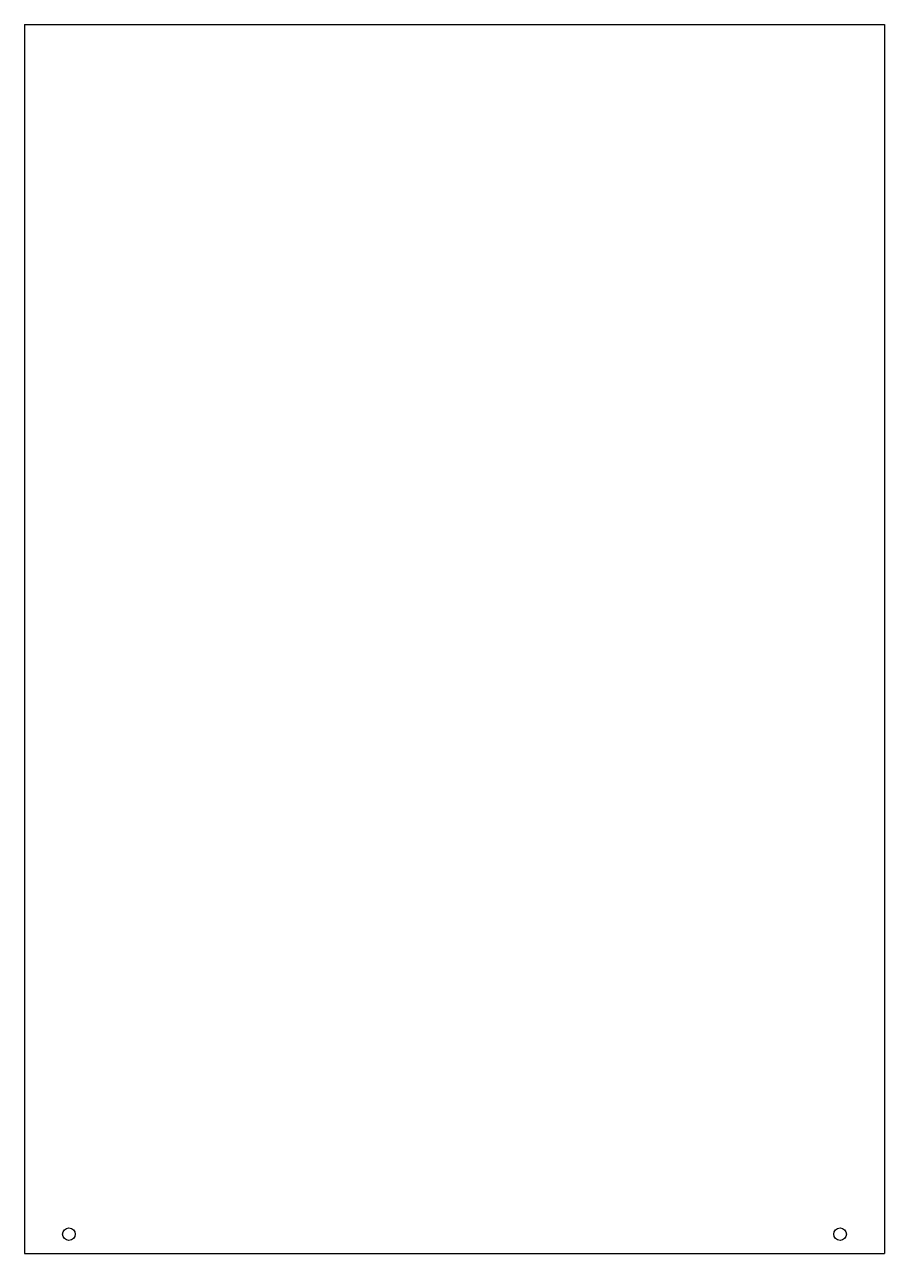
# Model space of a CAD drawing. Header units: millimetres. Extents: x -446 to 446, y -49 to 1225.
import ezdxf

# ---------------------------------------------------------------- set-up
doc = ezdxf.new("R2010")
doc.units = ezdxf.units.MM

msp = doc.modelspace()

# ---------------------------------------------------------------- linework, layer by layer
at = {"color": 7, "linetype": 'Continuous', "lineweight": 25}
for p, q in [((-446, 1225), (446, 1225)), ((-446, 1225), (-446, -49.1)), ((446, 1225), (446, -49.1)), ((-446, -49.1), (446, -49.1))]:
    msp.add_line(p, q, dxfattribs=at)
for centre in [(-400, -29.1), (400, -29.1)]:
    msp.add_circle(centre, 6.5, dxfattribs=at)

doc.saveas('drawing.dxf')
